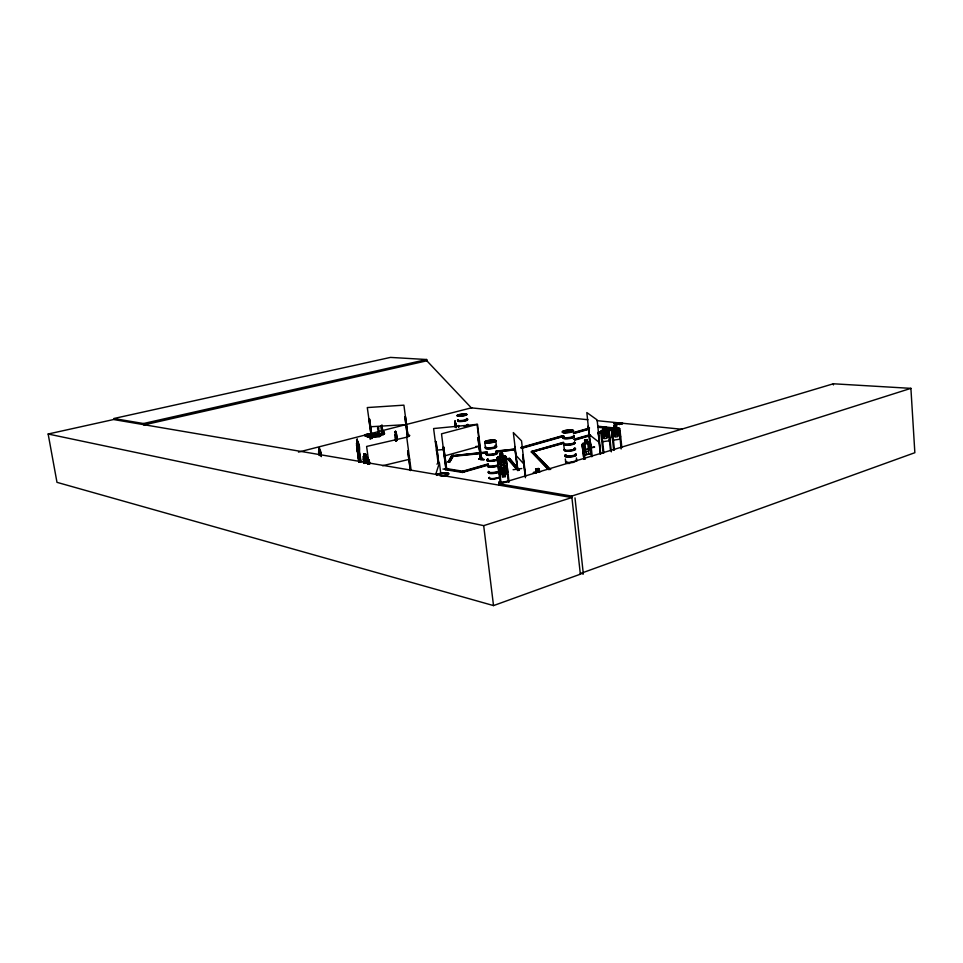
<?xml version="1.0" encoding="UTF-8"?>
<svg xmlns="http://www.w3.org/2000/svg" width="963" height="963" viewBox="0 0 963 963"><rect width="100%" height="100%" fill="white"/><g stroke="black" fill="none" stroke-linecap="round" stroke-linejoin="round"><path stroke-width="1.44" d="M454.801 425.104L455.03 420.614L455.343 423.251M379.952 434.939C379.278 435.204 379.326 433.819 380.18 435.83M379.29 434.891L379.639 434.939M379.302 434.746L379.916 435.998M383.9 433.519L383.623 431.436L382.407 431.761M383.334 432.243L382.576 432.218M363.906 463.359L363.508 456.462M364.7 457.642L366.157 457.774M382.516 431.749L383.274 432.267M383.515 433.759L382.961 432.098M395.721 441.259L395.444 434.289M446.579 473.351L445.592 473.796L447.121 473.567M445.688 473.904L446.495 473.676M445.448 473.724L446.038 473.952M356.539 443.787L357.044 442.27L356.515 443.774L359.079 462.18M319.042 455.343L318.705 451.394L318.572 452.55M379.169 434.879L380.385 434.987L380.578 435.974L367.481 437.25M455.054 423.66L455.282 427.199M535.031 473.29L536.138 473.182M360.8 461.963L357.165 439.128L356.912 443.486L358.164 450.106L358.681 447.217M383.045 434.626L381.998 425.165M383.334 434.469L364.821 435.721L384.357 433.832L384.213 432.255L382.263 432.423M384.357 433.832L364.845 435.733L366.205 434.59L384.49 433.735M505.214 476.589L504.853 473.676L506.213 472.508L505.575 467.115L503.83 465.021L501.097 465.43L499.917 467.97L500.567 473.363L502.144 474.109L502.397 477.106L505.322 476.673L504.961 473.76L506.863 473.495L507.754 472.291C507.02 465.574 507.826 458.232 498.617 462.83L498.076 465.863L499.003 473.627L500.062 474.518L502.036 474.205M498.172 465.863L498.629 462.842M368.059 436.877L369.527 436.468M506.213 467.26L506.851 464.322L505.912 456.522L504.853 455.631L498.015 456.643L497.125 457.834L498.04 465.611L499.412 468.367L506.297 467.344L506.839 464.31M384.526 433.699L366.205 434.71M365.928 434.746C368.745 433.218 366 436.251 368.01 434.229M591.39 450.78L590.873 453.717L584.312 454.921L590.945 453.802L590.692 443.064L589.645 442.161L583.012 443.269L582.121 444.449L583.915 459.387L582.495 446.23L583.373 446.146L584.794 459.303L583.373 446.146M442.968 469.029L448.409 469.667M609.266 440.753L609.82 437.84L609.266 440.753L602.718 441.716L601.478 439.092M619.907 439.068L619.787 428.788L618.8 427.921L612.299 428.872L611.421 430.004L612.203 437.491L613.467 440.139L620.003 439.164L620.581 436.275M396.912 440.536L396.082 434.494L396.226 439.995L396.684 439.477M370.057 438.875L372.5 437.587M372.777 437.551L370.105 438.839M381.914 433.627L384.249 433.302L382.395 433.41M436.973 464.19L438.562 462.312M438.141 462.288C436.757 463.492 440.115 463.203 438.141 463.251L433.603 428.547L477.504 424.298L481.681 459.255L481.777 458.352M500.423 484.184L498.978 482.246L500.784 484.064M499.352 481.789L500.916 484.112L499.388 482.114M435.77 474.229L439.417 462.902L440.705 472.953M538.799 468.572L535.633 468.825L538.799 468.572L539.16 471.665L538.714 468.656M535.982 471.942L535.633 468.825M532.948 473.278L533.947 472.099L540.761 471.617M487.17 452.923L453.26 456.342L453.176 455.68L487.194 451.924M453.26 456.342L453.332 455.343L451.767 455.487L448.156 462.216L449.745 462.059L453.417 455.993L487.278 452.586M363.099 457.232L363.508 456.342M383.069 434.638L364.881 435.372M481.897 460.049L482.391 458.183M480.946 459.303L481.873 459.146M480.513 458.665L481.717 458.352M446.447 468.331L446.724 469.162L445.881 469.318L441.523 433.832L477.058 424.406L481.295 459.363L480.874 458.52L481.717 458.448M479.129 437.539L478.382 437.611L480.561 459.471L477.913 437.78L478.671 437.647L477.913 437.78M449.745 462.059L453.332 455.343M448.156 462.216L451.767 455.487M454.801 424.081L455.68 422.805L456.342 427.632M582.302 444.497L583.145 443.377M497.221 457.858L498.04 456.655M506.815 473.399L507.657 472.267M609.748 437.852L608.953 430.413L608.026 429.606L601.55 430.461L600.671 431.593L603.115 453.128M600.768 431.617L601.574 430.473M613.684 450.13L611.445 430.028L612.372 428.98M570.277 430.93L571.817 430.617L570.734 430.413M571.89 430.642L570.409 430.955M570.878 430.894L571.215 430.666M564.113 432.724L564.968 432.58M395.685 432.664L395.564 431.809M395.047 431.797L395.6 431.183L397.117 440.284M395.131 431.785L395.588 431.292L396.551 434.108L397.286 439.597M591.186 446.639L589.38 441.62L590.957 446.507M379.867 434.602L379.675 436.143M358.802 462.204L356.611 445.231L359.235 462.023M356.659 442.655L357.983 441.451M358.031 453.128C361.161 451.238 358.946 442.306 357.526 441.728L357.165 439.128L356.719 439.754M493.477 440.898C495.488 440.633 491.118 441.186 494.067 440.476M584.998 443.052L583.686 444.244L584.264 449.637L585.925 451.695L588.562 451.25L589.729 448.71L589.151 443.329L587.635 442.607M320.655 455.391L320.426 452.405M318.633 451.491L320.21 450.034L321.365 456.39M319.487 449.312L319.355 448.433M319.788 454.789L318.958 452.273L319.415 447.795L318.681 448.385L319.15 450.997M318.765 448.373L319.403 447.903M373.066 436.408L372.525 436.468M373.187 436.383L371.79 436.648M372.163 434.217L373.776 434.193M372.296 436.275L373.909 436.034M373.608 434.084L372.187 434.409L373.463 434.132M517.637 468.343L517.492 469.378L514.808 446.627M525.666 476.408L521.537 440.885L513.327 432.568L517.781 469.33L517.396 468.56M619.847 423.551L620.461 423.022L619.883 423.973L617.452 423.876L619.847 423.551L619.317 424.49L619.763 423.648L617.452 423.876M619.317 424.49L622.748 423.251L619.269 424.057M613.913 423.515L619.185 422.889L615.718 423.696L616.2 424.165L616.2 423.287L613.913 423.515L616.248 423.72L615.754 424.117M613.949 423.937L619.221 423.311M620.365 424.009L620.894 423.058L620.449 423.901L622.784 423.672M617.391 423.13L616.898 423.539M465.382 414.499L464.142 414.547L465.081 414.355M464.335 414.499L464.936 414.102M534.646 473.182L536.114 472.014L535.753 468.921M458.328 416.028L459.11 416.028L458.304 416.124M407.253 437.13L409.781 435.457L406.964 437.094M407.939 435.661L407.843 435.685M406.855 436.757L409.407 435.156M379.073 435.095L380.325 435.023L379.603 436.576L367.673 437.118M384.381 433.482L383.226 434.53M383.105 432.977L382.046 433.615L380.686 425.875M378.435 436.215L379.494 435.432L378.676 429.245A1.637 0.614 86.4 0 0 378.315 426.802L378.218 426.814M379.253 435.89L378.387 436.42L378.339 435.553L379.591 435.481M381.24 434.385L381.167 433.097L381.3 434.084M371.574 436.179C369.142 437.708 373.391 435.577 370.334 436.251L369.467 436.949L370.334 436.251M371.814 436.817L372.669 436.119M369.503 436.299L368.624 436.841M374.559 433.832C370.972 436.107 377.267 432.929 372.717 433.94L371.441 434.987L372.717 433.94M372.151 438.43L369.599 419.17L368.889 419.266L371.501 438.466L372.212 438.418L369.599 419.17M371.116 434.289L369.804 435.083L371.08 434.048L369.238 434.157L367.95 435.192L369.238 434.157M367.385 436.913L368.263 436.383M407.385 436.42L404.929 416.967L407.457 436.408L408.18 436.299M371.489 437.756L372.212 437.647M364.845 435.132L366.169 434.337M481.295 458.544L480.405 458.713L480.573 459.471M445.7 468.536L446.627 468.367L445.821 468.5M566.425 450.961L566.063 451.009M564.174 432.339L564.583 432.712M564.101 432.519L564.848 432.519M508.921 481.043L508.043 481.163M497.125 457.834L500.218 483.197L500.062 482.282L508.019 481.344M492.948 440.609L494.163 440.609M580.292 573.563L914.85 452.706L910.902 388.354L833.344 383.78L499.075 483.811L499.243 485.171M48.15 434.012L483.679 525.642L571.914 497.546L113.562 419.531L48.15 434.012L56.986 482.343L493.525 605.595L580.352 574.201L571.745 496.089L499.075 483.811M589.356 441.644L590.15 444.051M492.767 441.03L493.863 440.681L493.176 440.536M571.745 496.089L910.902 388.354M438.009 462.396L438.815 462.336L437.888 462.493M458.581 416.028L458.882 416.004A4.996 0.879 -7.1 0 0 466.862 414.439A4.996 0.879 -7.1 0 0 460.013 414.343A4.996 0.879 -7.1 0 0 458.942 415.98L458.653 416.124M488.361 463.841L462.709 471.208L462.794 471.906L488.446 464.527M563.199 443.462L531.937 452.02L531.853 451.346L563.511 442.258M573.575 439.357L589.404 434.819M598.035 432.339L603.789 430.69M606.666 429.859L612.42 428.21M487.976 464.407L462.409 471.75L462.493 472.46L488.06 465.093M548.079 469.414L531.323 451.719L563.126 442.799M574.646 439.489L590.475 434.939M597.674 432.869L601.983 431.629M607.737 429.98L614.623 427.993L597.818 426.212M531.937 452.02L563.584 442.92M575.092 439.61L589.476 435.469M598.107 432.989L600.984 432.158M608.171 430.1L613.563 428.968L613.503 428.318L598.095 426.681M574.718 440.151L590.548 435.601M597.734 433.531L602.056 432.279M607.809 430.63L614.695 428.643M478.792 458.845L484.281 459.58L479.068 458.809M480.501 459.495L481.331 459.339M462.493 472.46L445.267 469.631L445.183 468.945L446.651 468.584M520.899 447.47L562.392 435.709M573.84 432.459L589.573 428.005M521.922 447.602L563.427 435.83M573.442 432.989L589.187 428.523M445.267 469.631L446.579 469.258L443.666 447.109L446.724 469.162M520.983 448.132L563.897 435.95M573.912 433.109L588.212 429.041M522.006 448.264L563.499 436.48M573.515 433.639L589.26 429.161M444.352 455.968L479.718 446.17M500.965 483.005L500.953 482.126M446.146 469.33L443.064 447.265L443.847 447.133M363.665 463.42L363.292 458.93M364.339 463.432L363.725 459.002L363.882 462.023M367.914 464.142L367.541 459.628L368.155 464.07M367.782 458.015L367.059 456.968L368.588 464.142M364.447 456.546L364.64 462.505M365.495 463.239L364.134 453.79L365.651 454.115L367.649 463.01M298.47 452.104L471.906 407.71M445.436 473.868L446.904 473.603L446.338 473.928M480.838 459.483L480.633 458.737M382.54 465.731L409.66 459.243M368.937 464.298L368.348 460.013L369.166 459.893L369.768 464.178L369.034 459.857M410.322 470.486L407.71 450.732L408.372 450.576M371.622 438.394L367.288 407.566L403.906 405.158L408.035 436.383L405.555 416.931L404.833 417.027M426.85 360.8L143.728 424.972L143.487 423.527L113.815 418.52L390.472 357.405L426.681 359.524L426.85 360.8L471.316 407.855L587.972 419.736M143.487 423.527L426.681 359.524M481.055 459.327L481.777 459.219M508.235 482.006L509.042 481.885L506.189 458.304L505.382 458.424L508.344 482.006L507.983 481.091M501.037 483.101L498.292 459.532L497.486 459.652M564.703 432.688L564.354 432.676M591.487 456.679L590.138 444.93L590.921 444.81L592.257 456.546M585.685 449.396L588.321 448.951M588.875 454.139L587.418 439.61L584.577 440.079L586.178 454.572M584.685 440.163L587.358 439.73M585.107 444.003L587.743 443.57M522.74 455.114L525.377 477.708M594.508 446.82L590.596 447.867M590.343 447.807L594.556 447.277M513.086 469.715L521.753 468.524M508.982 480.946L508.368 480.453M506.707 482.162L500.411 483.185M589.946 444.316L588.273 425.959L590.403 444.4M601.032 433.35L601.803 433.23L603.873 453.019M610.506 450.6L608.52 432.182L609.29 432.074M600.25 453.958L598.396 433.591L600.431 454.103M499.701 453.549L502.433 453.152M531.395 452.393L532.984 452.165L537.185 456.414M509.547 458.424L506.899 458.52L506.983 459.195L508.019 459.351L517.709 470.498L519.382 470.245L509.547 458.424L519.382 470.245M508.019 459.351L507.934 458.665L517.625 469.788L519.298 469.535M603.067 427.403C610.193 426.934 599.732 426.055 603.476 430.292L602.164 431.412L602.706 436.612L604.331 438.634L606.943 438.249L608.098 435.818L607.557 430.617L606.064 429.883L605.775 427.091L606.148 429.787M614.129 428.631L613.828 425.815L616.609 425.405L616.838 428.318M613.828 425.815L616.633 425.429M616.85 423.118L618.812 423.275M620.401 423.479L622.363 423.636M617.5 424.298L619.799 424.081M564.378 432.543L564.848 432.531A5.622 1.095 -6.2 0 0 573.491 430.798A5.622 1.095 -6.2 0 0 565.353 430.617A5.622 1.095 -6.2 0 0 564.884 432.58L564.559 432.471M508.97 481.801L509.03 481.006M496.041 451.021L515.181 449.095L495.933 451.358M453.176 455.68L487.085 452.261M496.114 451.695L515.253 449.757L496.017 452.032M455.427 423.142L455.92 423.527M395.011 431.725L396.034 440.091M395.023 434.662L396.262 433.398L397.25 440.139M356.599 439.694L356.996 442.354M395.324 437.178L395.312 440.32M436.371 450.178L443.678 449.492M475.794 446.471L480.164 446.062M358.224 442.077L360.956 461.807M320.486 450.768L321.305 456.618M357.49 450.732L358.116 453.116L357.598 450.684M451.852 456.149L453.417 455.993M448.072 461.542L449.661 461.397M480.742 459.507L478.093 437.804M492.875 441.054L493.742 440.765M377.64 427.163L377.725 427.151A1.637 0.614 86.4 0 0 377.953 429.727C378.086 432.64 378.628 435.083 379.723 436.516M369.924 426.802L406.47 424.599M383.623 431.436L383.346 433.771L383.069 431.689M381.071 433.157L383.154 433.025M379.169 435.758L380.409 435.685M380.602 435.95L368.179 436.817M379.904 436.383L367.409 437.082L368.36 436.708M446.338 473.543L447.013 473.591M446.844 473.567L445.761 473.627M596.952 420.65L682.189 429.317M597.879 426.85L610.494 428.198M598.167 427.319L610.771 428.667M531.853 451.346L532.912 451.491L550.728 469.511M478.707 458.93L483.92 459.688M364.122 453.91L365.687 454.042L366.951 463.504M446.495 468.572L463.721 471.376L463.817 472.075L445.183 468.945M363.051 459.002L363.725 459.002M367.288 459.688L367.974 459.7L368.348 464.214M363.436 456.378L367.12 457.04M373.692 433.928L372.187 434.409M407.71 450.732L410.467 470.522M580.617 573.442L583.349 574.08L574.995 497.895M616.814 428.306L618.306 429.029L618.836 434.229L617.68 436.672L615.08 437.046L613.455 435.023L612.913 429.823L614.213 428.691L613.84 425.839M589.645 442.173L590.596 443.124M583.012 452.213L584.312 454.921L582.976 452.333L582.121 444.449M517.372 469.354L514.663 446.495M619.787 428.788L618.764 428.017M611.782 431.761L612.552 431.653L614.454 450.01M608.074 429.522L609.073 430.389L611.349 451.84M589.2 434.578L599.516 442.607M499.087 473.555L500.098 474.422M504.829 455.728L505.84 456.594M539.28 458.544L547.67 467.043M531.323 451.719L549.042 469.763M516.012 455.379L524.269 464.443M506.863 473.495L500.062 474.518M502.855 455.92L502.505 453.019L499.568 453.453L500.05 456.462M499.917 456.354L498.678 457.63L499.328 463.047L501.073 465.141L503.805 464.744L504.997 462.204L504.347 456.787L502.77 456.029L502.421 453.128M499.003 482.234L500.459 484.112M455.427 423.251L456.173 427.379M505.431 461.903L506.755 464.575M396.756 440.56L396.166 438.442L396.238 441.138M455.523 427.343L454.921 424.767L455.523 426.669L455.535 423.889L455.475 426.946M320.932 455.367L319.331 447.795M320.438 455.066L319.993 451.166L320.065 454.56M319.836 455.619L319.909 451.394L319.836 454.079L318.982 452.092L319.343 454.692M358.778 449.432L360.523 461.987M356.611 445.231L358.958 462.047M369.082 464.335L366.602 446.459L406.735 437.202L411.129 470.353M364.134 453.79L364.508 456.643M396.852 440.308L396.046 434.698L396.01 437.31L395.287 435.408L395.986 440.272M455.981 427.644L455.439 424.165M483.679 525.642L493.525 605.595M484.834 442.571L485.424 447.398M495.813 440.922A5.597 1.095 -6.9 0 1 487.013 442.727A5.597 1.095 -6.9 0 1 488.012 440.705A5.597 1.095 -6.9 0 1 495.813 440.922L496.402 446.074M517.625 469.788L517.709 470.498M522.885 455.27L525.353 476.456M532.912 451.491L532.984 452.165M381.854 425.177L382.768 433.097M576.44 457.931L576.717 460.579M564.294 449.613L563.74 444.473A5.609 1.144 -6.2 0 0 570.457 444.966A5.609 1.144 -6.2 0 0 574.249 442.932M565.341 458.942L565.618 461.59M590.776 447.193L590.861 447.988M590.114 444.449L586.84 412.573L597.132 419.916L600.731 454.055M621.845 447.482L620.04 430.485L619.269 430.605L621.147 448.951M833.344 383.78L833.428 384.923M467.26 424.839A5.056 0.927 -7.1 0 1 466.381 426.26M458.677 426.802A5.056 0.927 -7.1 0 1 458.677 426.091A4.984 0.915 -7.1 0 1 458.653 425.465M466.549 419.122A5.056 0.903 -7.1 0 1 466.309 420.325A5.056 0.903 -7.1 0 1 459.905 421.252A5.056 0.903 -7.1 0 1 457.955 420.374M467.777 424.358A4.984 0.915 -7.1 0 1 463.889 426.091M467.536 419.772A4.984 0.891 -7.1 0 1 462.011 421.457A4.984 0.891 -7.1 0 1 458.063 420.699M467.224 424.551A5.056 0.927 -7.1 0 1 465.213 426.224M458.641 426.513A5.056 0.927 -7.1 0 1 458.629 425.802M466.513 418.821A5.056 0.903 -7.1 0 1 466.273 420.024A5.056 0.903 -7.1 0 1 459.869 420.951A5.056 0.903 -7.1 0 1 457.919 420.073M466.417 418.508A4.984 0.891 -7.1 0 1 466.176 419.687A4.984 0.891 -7.1 0 1 459.869 420.602A4.984 0.891 -7.1 0 1 457.943 419.736M467.248 425.189A4.984 0.915 -7.1 0 1 467.922 426.019M458.785 427.127A4.984 0.915 -7.1 0 1 458.773 426.428M496.101 452.851A5.585 1.144 -6.8 0 1 495.981 454.343A5.585 1.144 -6.8 0 1 488.927 455.379A5.585 1.144 -6.8 0 1 486.64 454.247M496.114 452.454A5.658 1.156 -6.8 0 1 495.993 453.97A5.658 1.156 -6.8 0 1 488.843 455.03A5.658 1.156 -6.8 0 1 486.52 453.874M496.944 459.592A5.585 1.168 -6.8 0 1 489.18 460.735A5.585 1.168 -6.8 0 1 487.976 459.291A5.585 1.168 -6.8 0 0 489.18 460.735A5.585 1.168 -6.8 0 0 496.944 459.652M497.606 459.026A5.585 1.168 -6.8 0 1 489.77 460.543A5.585 1.168 -6.8 0 1 487.94 459.026M496.535 446.471A5.67 1.132 -6.9 0 1 490.384 448.505A5.67 1.132 -6.9 0 1 485.737 447.482M495.355 446.074A5.67 1.132 -6.9 0 1 496.114 446.242M496.727 451.948A5.585 1.144 -6.9 0 1 491.804 454.127A5.585 1.144 -6.9 0 1 486.508 453.176M496.511 446.856A5.585 1.119 -6.9 0 1 490.432 448.854A5.585 1.119 -6.9 0 1 485.858 447.855M496.077 452.129A5.658 1.156 -6.8 0 1 495.957 453.645A5.658 1.156 -6.8 0 1 488.807 454.692A5.658 1.156 -6.8 0 1 486.484 453.549M495.307 445.749A5.67 1.132 -6.9 0 1 495.187 447.229A5.67 1.132 -6.9 0 1 488.024 448.276A5.67 1.132 -6.9 0 1 485.701 447.157M495.211 445.388A5.585 1.119 -6.9 0 1 495.078 446.856A5.585 1.119 -6.9 0 1 488.024 447.891A5.585 1.119 -6.9 0 1 485.725 446.784M499.159 472.087A5.573 1.216 -6.8 0 1 492.009 473.603A5.573 1.216 -6.8 0 1 488.843 472.376M499.195 471.714A5.646 1.228 -6.8 0 1 491.937 473.254A5.646 1.228 -6.8 0 1 488.723 472.014M500.146 477.058A5.573 1.24 -6.8 0 1 493.345 478.912A5.573 1.24 -6.8 0 1 489.481 477.696M499.749 477.058A5.549 1.228 -6.8 0 1 492.623 478.575A5.549 1.228 -6.8 0 1 489.457 477.335M497.678 459.833A5.561 1.168 -6.8 0 1 489.878 461.337A5.561 1.168 -6.8 0 1 488.06 459.82M499.785 477.203A5.573 1.24 -6.8 0 1 492.635 478.731A5.573 1.24 -6.8 0 1 489.457 477.479M497.727 465.695A5.646 1.204 -6.8 0 1 491.166 466.862A5.646 1.204 -6.8 0 1 487.603 466.008M499.039 471.015A5.573 1.204 -6.8 0 1 491.888 472.532A5.573 1.204 -6.8 0 1 488.71 471.316M498.401 465.707A5.573 1.192 -6.8 0 1 491.924 467.187A5.573 1.192 -6.8 0 1 487.723 466.369M499.147 471.389A5.646 1.228 -6.8 0 1 491.9 472.917A5.646 1.228 -6.8 0 1 488.686 471.689M497.69 465.37A5.646 1.204 -6.8 0 1 490.456 466.549A5.646 1.204 -6.8 0 1 487.916 465.334M497.582 464.997A5.573 1.18 -6.8 0 1 491.106 466.14A5.573 1.18 -6.8 0 1 487.591 465.298M496.968 459.857A5.585 1.168 -6.8 0 1 489.216 461.012A5.585 1.168 -6.8 0 1 488 459.507M436.516 475.156A6.127 1.312 -7.3 0 1 442.378 472.965A6.127 1.312 -7.3 0 1 448.638 473.603A6.127 1.312 -7.3 0 1 441.704 475.686M436.636 475.385A6.103 1.312 -7.3 0 1 443.51 473.423A6.103 1.312 -7.3 0 1 448.626 474.302A6.103 1.312 -7.3 0 1 441.776 476.264M436.552 475.385A6.127 1.324 -7.3 0 1 442.944 473.134A6.127 1.324 -7.3 0 1 448.505 474.085A6.127 1.324 -7.3 0 1 440.199 476.011M574.273 442.547A5.682 1.156 -6.2 0 1 569.699 444.701A5.682 1.156 -6.2 0 1 563.885 443.787M574.839 448.276A5.609 1.156 -6.2 0 1 570.325 450.443A5.609 1.156 -6.2 0 1 564.583 449.504M574.815 448.06A5.609 1.156 -6.2 0 1 570.301 450.227A5.609 1.156 -6.2 0 1 564.559 449.3M573.587 436.143A5.682 1.132 -6.2 0 1 571.962 437.732A5.682 1.132 -6.2 0 1 564.691 438.418A5.682 1.132 -6.2 0 1 563.824 437.058M574.622 442.089A5.609 1.132 -6.2 0 1 568.892 444.063A5.609 1.132 -6.2 0 1 563.885 443.088M573.551 436.528A5.609 1.119 -6.2 0 1 571.95 438.105A5.609 1.119 -6.2 0 1 564.787 438.779A5.609 1.119 -6.2 0 1 563.921 437.431M574.249 442.21A5.682 1.156 -6.2 0 1 569.663 444.376A5.682 1.156 -6.2 0 1 563.849 443.462M573.551 435.818A5.682 1.132 -6.2 0 1 571.926 437.407A5.682 1.132 -6.2 0 1 564.655 438.093A5.682 1.132 -6.2 0 1 563.788 436.733M573.43 435.457A5.609 1.107 -6.2 0 1 571.841 437.021A5.609 1.107 -6.2 0 1 564.667 437.696A5.609 1.107 -6.2 0 1 563.8 436.359M574.044 448.385A5.609 1.168 -6.2 0 1 574.309 449.853A5.609 1.168 -6.2 0 1 567.291 450.889A5.609 1.168 -6.2 0 1 564.607 449.769M574.068 448.698A5.585 1.156 -6.2 0 1 574.333 450.166A5.585 1.156 -6.2 0 1 567.339 451.202A5.585 1.156 -6.2 0 1 564.667 450.094M575.561 454.343A5.67 1.204 -6.1 0 1 573.96 456.029A5.67 1.204 -6.1 0 1 566.701 456.691A5.67 1.204 -6.1 0 1 565.823 455.246M576.115 460.037A5.585 1.204 -6.1 0 1 576.476 460.916M575.85 461.265A5.585 1.204 -6.1 0 1 568.784 462.433A5.585 1.204 -6.1 0 1 565.895 461.253M575.537 454.729A5.597 1.18 -6.1 0 1 573.948 456.39A5.597 1.18 -6.1 0 1 566.798 457.052A5.597 1.18 -6.1 0 1 565.931 455.619M575.525 454.018A5.67 1.192 -6.1 0 1 573.924 455.692A5.67 1.192 -6.1 0 1 566.665 456.366A5.67 1.192 -6.1 0 1 565.787 454.909M575.417 453.669A5.597 1.18 -6.1 0 1 573.84 455.318A5.597 1.18 -6.1 0 1 566.677 455.968A5.597 1.18 -6.1 0 1 565.811 454.548M573.792 462.288A5.67 1.216 -6.1 0 1 570.927 462.721M569.47 462.806A5.67 1.216 -6.1 0 1 565.859 461.626M576.223 460.386A5.67 1.216 -6.1 0 1 576.849 460.94M569.506 463.131A5.67 1.228 -6.1 0 1 566.533 461.602M569.578 463.48A5.573 1.204 -6.1 0 1 566.641 461.975M357.887 449.203L356.996 443.245L357.67 445.327C357.056 435.866 359.849 454.464 357.839 446.471L357.887 449.203M499.075 457.581L501.338 460.651C497.751 465.406 501.35 465.707 502 461.181C503.517 465.647 507.092 463.384 502.542 460.446C505.888 456.558 502.554 455.294 501.892 459.881L500.026 457.473L499.075 457.581M505.828 472.436L504.865 472.664L503.011 470.281C502.156 474.819 499.316 473.567 502.361 469.703C497.823 466.79 501.398 464.515 502.903 468.981C503.553 464.455 507.14 464.744 503.565 469.511L505.828 472.436M602.549 431.364L604.656 434.313C601.129 438.273 604.752 439.393 605.282 434.831C606.654 439.128 610.085 436.961 605.811 434.12L607.22 430.678L605.197 433.579L603.452 431.255L602.549 431.364M613.299 429.787L615.405 432.736C611.878 436.684 615.489 437.816 616.019 433.242C617.391 437.539 620.822 435.372 616.549 432.543C619.582 428.956 616.705 427.512 615.935 431.99L614.274 429.739L613.299 429.787M436.07 441.572L438.695 463.215L436.07 441.572L435.288 441.704L436.022 441.632M358.405 447.506L357.875 448.036L357.73 442.679L358.405 447.506M586.912 440.272L585.215 440.56L585.311 441.523L587.009 441.235L586.912 440.272M504.106 467.332L501.374 467.741L502.024 473.146L504.756 472.737L504.106 467.332M504.552 475.216L502.794 475.481L502.915 476.444L504.672 476.179L504.552 475.216M606.16 430.822L603.56 431.207L604.102 436.408L606.702 436.022L606.16 430.822M616.91 429.233L614.31 429.618L614.851 434.819L617.452 434.445L616.91 429.233M501.988 453.681L500.23 453.946L500.351 454.909L502.108 454.656L501.988 453.681M502.891 457.004L500.146 457.413L500.796 462.83L503.529 462.421L502.891 457.004M605.354 427.632L603.681 427.873L603.777 428.812L605.45 428.559L605.354 427.632M616.115 426.055L614.442 426.296L614.538 427.223L616.212 426.982L616.115 426.055M538.245 469.222L536.343 469.39L536.463 470.413L538.365 470.257L538.245 469.222M365.459 454.536L364.52 454.38L364.652 455.294L365.579 455.451L365.459 454.536M458.99 416.269A4.984 0.879 -7.1 0 0 466.874 414.716A4.984 0.879 -7.1 0 0 460.049 414.62A4.984 0.879 -7.1 0 0 458.99 416.269M486.989 442.511A5.597 1.095 -6.9 0 0 495.789 440.717A5.597 1.095 -6.9 0 0 487.988 440.488A5.597 1.095 -6.9 0 0 486.989 442.511M487.061 443.04A5.585 1.095 -6.9 0 0 495.825 441.247A5.585 1.095 -6.9 0 0 488.06 441.018A5.585 1.095 -6.9 0 0 487.061 443.04M564.86 432.363A5.622 1.095 -6.2 0 0 573.466 430.581A5.622 1.095 -6.2 0 0 565.329 430.413A5.622 1.095 -6.2 0 0 564.86 432.363M564.92 432.893A5.597 1.095 -6.2 0 0 573.503 431.123A5.597 1.095 -6.2 0 0 565.401 430.943A5.597 1.095 -6.2 0 0 564.92 432.893"/></g></svg>
